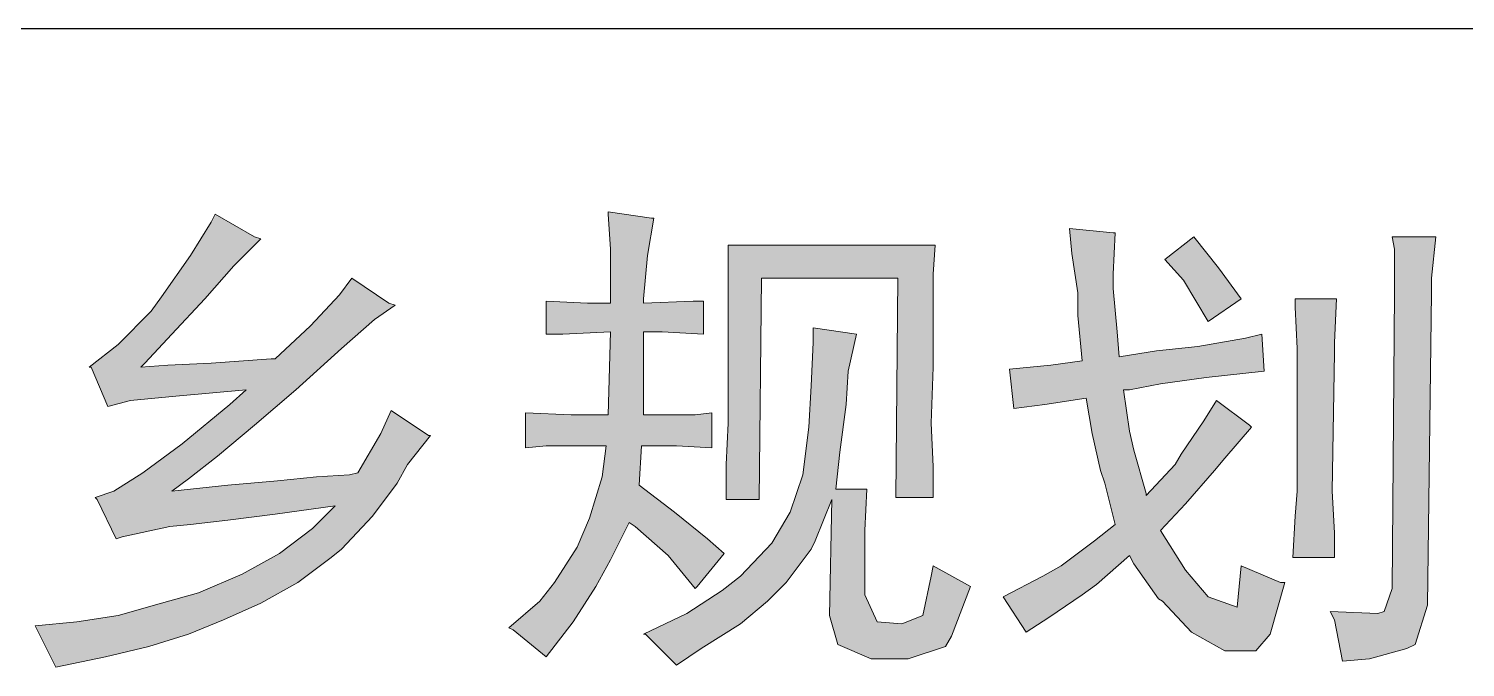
# Model space of a CAD drawing. Extents: x 36524853 to 36525459, y 2743936 to 2747542.
# Drawn here: x 36525156.44 to 36525161.73, y 2744716.42 to 2744718.77 of the extents above; entities that cross this region are included whole.
import ezdxf

# ---------------------------------------------------------------- set-up
doc = ezdxf.new("R2010")
doc.units = 0
doc.header["$LTSCALE"] = 1000
doc.header["$MEASUREMENT"] = 0
doc.layers.add('A0-13 图框-细线', color=7, linetype='Continuous')
doc.layers.add('A0-24 图框-填充', color=7, linetype='Continuous')

# ---------------------------------------------------------------- blocks, each defined once
blk = doc.blocks.new('LOGO资质4')
at = {"layer": 'A0-24 图框-填充'}
h = blk.add_hatch(color=256, dxfattribs=at)
h.dxf.hatch_style = 1
h.paths.add_polyline_path([(1678.1, 1704.4), (1702.5, 1725.7), (1717.8, 1736.4), (1713.2, 1737.9), (1685.8, 1756.2), (1676.6, 1744), (1655.3, 1721.1), (1629.4, 1696.7), (1626.3, 1696.7), (1582.1, 1693.7), (1550.1, 1692.2), (1530.3, 1690.6), (1533.3, 1693.7), (1553.1, 1715), (1577.5, 1740.9), (1598.9, 1765.3), (1618.7, 1785.2), (1614.1, 1786.7), (1585.1, 1803.5), (1582.1, 1797.4), (1566.8, 1773), (1545.5, 1742.5), (1537.9, 1731.8), (1513.5, 1707.4), (1492.1, 1690.6), (1493.7, 1690.6), (1505.9, 1661.7), (1522.6, 1666.2), (1556.2, 1669.3), (1608, 1673.9), (1595.8, 1663.2), (1560.7, 1634.2), (1531.8, 1612.9), (1510.4, 1599.2), (1496.7, 1594.6), (1498.2, 1593.1), (1512, 1564.1), (1516.5, 1565.6), (1551.6, 1573.2), (1566.8, 1574.8), (1594.3, 1577.8), (1629.4, 1582.4), (1673.6, 1588.5), (1656.8, 1571.7), (1632.4, 1553.4), (1605, 1538.2), (1572.9, 1524.4), (1545.5, 1516.8), (1513.5, 1507.7), (1483, 1503.1), (1452.5, 1500), (1454, 1497), (1467.7, 1469.6), (1504.3, 1477.2), (1536.3, 1484.8), (1565.3, 1493.9), (1591.2, 1504.6), (1618.7, 1516.8), (1646.1, 1532.1), (1670.5, 1550.4), (1678.1, 1556.5), (1701, 1580.9), (1719.3, 1605.2), (1726.9, 1619), (1743.7, 1640.3), (1742.2, 1640.3), (1714.7, 1658.6), (1707.1, 1641.8), (1690.3, 1612.9), (1684.2, 1611.3), (1659.8, 1609.8), (1630.9, 1606.8), (1594.3, 1603.7), (1553.1, 1599.2), (1565.3, 1608.3), (1586.7, 1625.1), (1614.1, 1647.9), (1644.6, 1673.9)])
h = blk.add_hatch(color=256, dxfattribs=at)
h.dxf.hatch_style = 1
h.paths.add_polyline_path([(1897.7, 1603.7), (1899.2, 1632.7), (1925.1, 1632.7), (1951.1, 1631.2), (1951.1, 1657.1), (1938.9, 1655.6), (1900.8, 1655.6), (1900.8, 1716.6), (1914.5, 1716.6), (1945, 1715), (1945, 1739.4), (1937.3, 1739.4), (1900.8, 1737.9), (1900.8, 1740.9), (1903.8, 1773), (1908.4, 1800.4), (1906.8, 1800.4), (1874.8, 1805), (1874.8, 1803.5), (1876.4, 1777.5), (1876.4, 1737.9), (1859.6, 1737.9), (1829.1, 1739.4), (1829.1, 1715), (1841.3, 1715), (1876.4, 1716.6), (1874.8, 1655.6), (1862.6, 1655.6), (1847.4, 1655.6), (1813.8, 1657.1), (1813.8, 1631.2), (1829.1, 1632.7), (1861.1, 1632.7), (1873.3, 1632.7), (1870.3, 1609.8), (1861.1, 1579.3), (1852, 1558), (1835.2, 1532.1), (1824.5, 1518.3), (1801.6, 1498.5), (1804.7, 1497), (1829.1, 1477.2), (1848.9, 1503.1), (1865.7, 1529), (1876.4, 1548.8), (1890.1, 1576.3), (1894.7, 1573.2), (1919, 1551.9), (1938.9, 1527.5), (1940.4, 1529), (1960.2, 1553.4), (1948, 1564.1), (1923.6, 1583.9)])
h = blk.add_hatch(color=256, dxfattribs=at)
h.dxf.hatch_style = 1
h.paths.add_polyline_path([(2141.7, 1529), (2114.2, 1544.3), (2112.7, 1536.6), (2106.6, 1507.7), (2091.3, 1501.6), (2073, 1503.1), (2063.9, 1522.9), (2063.9, 1562.6), (2063.9, 1570.2), (2065.4, 1600.7), (2042.5, 1600.7), (2045.6, 1628.1), (2050.2, 1663.2), (2051.7, 1687.6), (2057.8, 1715), (2025.8, 1719.6), (2025.8, 1708.9), (2024.3, 1676.9), (2022.7, 1646.4), (2018.2, 1611.3), (2009, 1583.9), (1995.3, 1561), (1972.4, 1536.6), (1958.7, 1526), (1932.8, 1509.2), (1901.8, 1494.4), (1925.1, 1471.1), (1943.4, 1483.3), (1972.4, 1501.6), (1992.2, 1518.3), (2006, 1532.1), (2024.3, 1556.5), (2027.3, 1562.6), (2039.5, 1593.1), (2038, 1507.7), (2044.1, 1486.3), (2068.5, 1475.7), (2095.9, 1475.7), (2123.4, 1484.8), (2127.9, 1492.4)])
h.paths.add_polyline_path([(2114.2, 1759.2), (2115.7, 1780.6), (1963.3, 1780.6), (1963.3, 1762.3), (1963.3, 1731.8), (1963.3, 1690.6), (1963.3, 1689.1), (1963.3, 1649.5), (1961.7, 1619), (1961.7, 1593.1), (1986.1, 1593.1), (1987.7, 1756.2), (2088.3, 1756.2), (2086.8, 1594.6), (2114.2, 1594.6), (2114.2, 1617.4), (2112.7, 1649.5), (2114.2, 1690.6), (2114.2, 1725.7)])
h.paths.add_polyline_path([(2358.2, 1687.6), (2356.6, 1715), (2344.4, 1712), (2309.4, 1705.9), (2278.9, 1702.8), (2251.4, 1698.3), (2249.9, 1716.6), (2246.9, 1748.6), (2246.9, 1759.2), (2248.4, 1789.7), (2246.9, 1789.7), (2214.8, 1792.8), (2216.4, 1774.5), (2220.9, 1745.5), (2220.9, 1728.7), (2224, 1695.2), (2201.1, 1692.2), (2170.6, 1689.1), (2173.7, 1660.1), (2196.5, 1663.2), (2227, 1667.8), (2231.6, 1641.8), (2237.7, 1614.4), (2240.8, 1605.2), (2248.4, 1574.8), (2233.1, 1562.6), (2208.7, 1544.3), (2195, 1536.6), (2166, 1521.4), (2182.8, 1495.5), (2199.6, 1506.1), (2224, 1522.9), (2234.7, 1530.5), (2259.1, 1551.9), (2262.1, 1545.8), (2280.4, 1519.9), (2283.4, 1518.3), (2304.8, 1495.5), (2329.2, 1481.7), (2352.1, 1481.7), (2362.7, 1493.9), (2373.4, 1532.1), (2370.4, 1532.1), (2341.4, 1544.3), (2338.3, 1513.8), (2317, 1521.4), (2300.2, 1541.2), (2281.9, 1570.2), (2300.2, 1590), (2321.6, 1614.4), (2329.2, 1623.5), (2349, 1646.4), (2347.5, 1647.9), (2323.1, 1666.2), (2313.9, 1651), (2297.2, 1626.6), (2292.6, 1619), (2271.3, 1596.1), (2271.3, 1597.6), (2262.1, 1629.6), (2259.1, 1643.4), (2254.5, 1673.9), (2259.1, 1673.9), (2281.9, 1678.4), (2315.5, 1683)])
h.paths.add_polyline_path([(2410, 1701.3), (2410, 1708.9), (2411.5, 1740.9), (2381, 1740.9), (2381, 1734.8), (2382.6, 1704.4), (2382.6, 1599.2), (2381, 1580.9), (2379.5, 1550.4), (2410, 1550.4), (2410, 1568.7), (2408.5, 1599.2)])
h.paths.add_polyline_path([(2324.6, 1763.8), (2306.3, 1786.7), (2285, 1769.9), (2298.7, 1754.7), (2317, 1724.2), (2341.4, 1740.9)], flags=17)
h.paths.add_polyline_path([(2481.7, 1756.2), (2484.7, 1786.7), (2452.7, 1786.7), (2454.2, 1777.5), (2454.2, 1745.5), (2452.7, 1527.5), (2446.6, 1510.7), (2442, 1509.2), (2406.9, 1510.7), (2410, 1504.6), (2416.1, 1474.1), (2435.9, 1475.7), (2463.4, 1483.3), (2469.5, 1486.3), (2478.6, 1515.3), (2481.7, 1745.5)])
at = {"layer": 'A0-13 图框-细线'}
blk.add_line((7000, 1940), (0, 1940), dxfattribs=at)
at = {"layer": 'A0-13 图框-细线', "lineweight": 0}
for p, q in [((1585.1, 1803.5), (1582.1, 1797.4)), ((1614.1, 1786.7), (1585.1, 1803.5)), ((1874.8, 1805), (1874.8, 1803.5)), ((1906.8, 1800.4), (1874.8, 1805)), ((1874.8, 1803.5), (1876.4, 1777.5)), ((1903.8, 1773), (1908.4, 1800.4)), ((1908.4, 1800.4), (1906.8, 1800.4)), ((1582.1, 1797.4), (1566.8, 1773)), ((2214.8, 1792.8), (2216.4, 1774.5)), ((2246.9, 1789.7), (2214.8, 1792.8)), ((2246.9, 1759.2), (2248.4, 1789.7)), ((2248.4, 1789.7), (2246.9, 1789.7)), ((1598.9, 1765.3), (1618.7, 1785.2)), ((1618.7, 1785.2), (1614.1, 1786.7)), ((2115.7, 1780.6), (1963.3, 1780.6)), ((1963.3, 1780.6), (1963.3, 1762.3)), ((2114.2, 1759.2), (2115.7, 1780.6)), ((2306.3, 1786.7), (2285, 1769.9)), ((2324.6, 1763.8), (2306.3, 1786.7)), ((2484.7, 1786.7), (2452.7, 1786.7)), ((2452.7, 1786.7), (2454.2, 1777.5)), ((2481.7, 1756.2), (2484.7, 1786.7)), ((1566.8, 1773), (1545.5, 1742.5)), ((1876.4, 1777.5), (1876.4, 1737.9)), ((1900.8, 1740.9), (1903.8, 1773)), ((2216.4, 1774.5), (2220.9, 1745.5)), ((2285, 1769.9), (2298.7, 1754.7)), ((2454.2, 1777.5), (2454.2, 1745.5)), ((1577.5, 1740.9), (1598.9, 1765.3)), ((1963.3, 1762.3), (1963.3, 1731.8)), ((2114.2, 1725.7), (2114.2, 1759.2)), ((2246.9, 1748.6), (2246.9, 1759.2)), ((2341.4, 1740.9), (2324.6, 1763.8)), ((1685.8, 1756.2), (1676.6, 1744)), ((1713.2, 1737.9), (1685.8, 1756.2)), ((1986.1, 1593.1), (1987.7, 1756.2)), ((1987.7, 1756.2), (2088.3, 1756.2)), ((2088.3, 1756.2), (2086.8, 1594.6)), ((2249.9, 1716.6), (2246.9, 1748.6)), ((2298.7, 1754.7), (2317, 1724.2)), ((2481.7, 1745.5), (2481.7, 1756.2)), ((1545.5, 1742.5), (1537.9, 1731.8)), ((1553.1, 1715), (1577.5, 1740.9)), ((1676.6, 1744), (1655.3, 1721.1)), ((1717.8, 1736.4), (1713.2, 1737.9)), ((1829.1, 1739.4), (1829.1, 1715)), ((1859.6, 1737.9), (1829.1, 1739.4)), ((1876.4, 1737.9), (1859.6, 1737.9)), ((1900.8, 1737.9), (1900.8, 1740.9)), ((1937.3, 1739.4), (1900.8, 1737.9)), ((1945, 1739.4), (1937.3, 1739.4)), ((1945, 1715), (1945, 1739.4)), ((2220.9, 1745.5), (2220.9, 1728.7)), ((2317, 1724.2), (2341.4, 1740.9)), ((2411.5, 1740.9), (2381, 1740.9)), ((2381, 1740.9), (2381, 1734.8)), ((2410, 1708.9), (2411.5, 1740.9)), ((2454.2, 1745.5), (2452.7, 1527.5)), ((2478.6, 1515.3), (2481.7, 1745.5)), ((1537.9, 1731.8), (1513.5, 1707.4)), ((1702.5, 1725.7), (1717.8, 1736.4)), ((1963.3, 1731.8), (1963.3, 1690.6)), ((2220.9, 1728.7), (2224, 1695.2)), ((2381, 1734.8), (2382.6, 1704.4)), ((1655.3, 1721.1), (1629.4, 1696.7)), ((1678.1, 1704.4), (1702.5, 1725.7)), ((1841.3, 1715), (1876.4, 1716.6)), ((1876.4, 1716.6), (1874.8, 1655.6)), ((1900.8, 1716.6), (1914.5, 1716.6)), ((1900.8, 1655.6), (1900.8, 1716.6)), ((1914.5, 1716.6), (1945, 1715)), ((2025.8, 1719.6), (2025.8, 1708.9)), ((2057.8, 1715), (2025.8, 1719.6)), ((2114.2, 1690.6), (2114.2, 1725.7)), ((2251.4, 1698.3), (2249.9, 1716.6)), ((1513.5, 1707.4), (1492.1, 1690.6)), ((1533.3, 1693.7), (1553.1, 1715)), ((1829.1, 1715), (1841.3, 1715)), ((2025.8, 1708.9), (2024.3, 1676.9)), ((2051.7, 1687.6), (2057.8, 1715)), ((2309.4, 1705.9), (2278.9, 1702.8)), ((2344.4, 1712), (2309.4, 1705.9)), ((2356.6, 1715), (2344.4, 1712)), ((2358.2, 1687.6), (2356.6, 1715)), ((2410, 1701.3), (2410, 1708.9)), ((1626.3, 1696.7), (1582.1, 1693.7)), ((1629.4, 1696.7), (1626.3, 1696.7)), ((1644.6, 1673.9), (1678.1, 1704.4)), ((2224, 1695.2), (2201.1, 1692.2)), ((2278.9, 1702.8), (2251.4, 1698.3)), ((2382.6, 1704.4), (2382.6, 1599.2)), ((2408.5, 1599.2), (2410, 1701.3)), ((1492.1, 1690.6), (1493.7, 1690.6)), ((1493.7, 1690.6), (1505.9, 1661.7)), ((1530.3, 1690.6), (1533.3, 1693.7)), ((1550.1, 1692.2), (1530.3, 1690.6)), ((1582.1, 1693.7), (1550.1, 1692.2)), ((1963.3, 1690.6), (1963.3, 1689.1)), ((1963.3, 1689.1), (1963.3, 1649.5)), ((2050.2, 1663.2), (2051.7, 1687.6)), ((2112.7, 1649.5), (2114.2, 1690.6)), ((2201.1, 1692.2), (2170.6, 1689.1)), ((2170.6, 1689.1), (2173.7, 1660.1)), ((2315.5, 1683), (2358.2, 1687.6)), ((1556.2, 1669.3), (1608, 1673.9)), ((1608, 1673.9), (1595.8, 1663.2)), ((1614.1, 1647.9), (1644.6, 1673.9)), ((2024.3, 1676.9), (2022.7, 1646.4)), ((2254.5, 1673.9), (2259.1, 1673.9)), ((2259.1, 1643.4), (2254.5, 1673.9)), ((2259.1, 1673.9), (2281.9, 1678.4)), ((2281.9, 1678.4), (2315.5, 1683)), ((1505.9, 1661.7), (1522.6, 1666.2)), ((1522.6, 1666.2), (1556.2, 1669.3)), ((1595.8, 1663.2), (1560.7, 1634.2)), ((2045.6, 1628.1), (2050.2, 1663.2)), ((2173.7, 1660.1), (2196.5, 1663.2)), ((2196.5, 1663.2), (2227, 1667.8)), ((2227, 1667.8), (2231.6, 1641.8)), ((2323.1, 1666.2), (2313.9, 1651)), ((2347.5, 1647.9), (2323.1, 1666.2)), ((1505.9, 1661.7), (1505.9, 1661.7)), ((1714.7, 1658.6), (1707.1, 1641.8)), ((1742.2, 1640.3), (1714.7, 1658.6)), ((1813.8, 1657.1), (1813.8, 1631.2)), ((1847.4, 1655.6), (1813.8, 1657.1)), ((1862.6, 1655.6), (1847.4, 1655.6)), ((1874.8, 1655.6), (1862.6, 1655.6)), ((1938.9, 1655.6), (1900.8, 1655.6)), ((1951.1, 1657.1), (1938.9, 1655.6)), ((1951.1, 1631.2), (1951.1, 1657.1)), ((1586.7, 1625.1), (1614.1, 1647.9)), ((1707.1, 1641.8), (1690.3, 1612.9)), ((1963.3, 1649.5), (1961.7, 1619)), ((2022.7, 1646.4), (2018.2, 1611.3)), ((2114.2, 1617.4), (2112.7, 1649.5)), ((2231.6, 1641.8), (2237.7, 1614.4)), ((2262.1, 1629.6), (2259.1, 1643.4)), ((2313.9, 1651), (2297.2, 1626.6)), ((2329.2, 1623.5), (2349, 1646.4)), ((2349, 1646.4), (2347.5, 1647.9)), ((1560.7, 1634.2), (1531.8, 1612.9)), ((1726.9, 1619), (1743.7, 1640.3)), ((1743.7, 1640.3), (1742.2, 1640.3)), ((1813.8, 1631.2), (1829.1, 1632.7)), ((1829.1, 1632.7), (1861.1, 1632.7)), ((1861.1, 1632.7), (1873.3, 1632.7)), ((1873.3, 1632.7), (1870.3, 1609.8)), ((1897.7, 1603.7), (1899.2, 1632.7)), ((1899.2, 1632.7), (1925.1, 1632.7)), ((1925.1, 1632.7), (1951.1, 1631.2)), ((1565.3, 1608.3), (1586.7, 1625.1)), ((2042.5, 1600.7), (2045.6, 1628.1)), ((2271.3, 1597.6), (2262.1, 1629.6)), ((2297.2, 1626.6), (2292.6, 1619)), ((2321.6, 1614.4), (2329.2, 1623.5)), ((1531.8, 1612.9), (1510.4, 1599.2)), ((1659.8, 1609.8), (1630.9, 1606.8)), ((1684.2, 1611.3), (1659.8, 1609.8)), ((1690.3, 1612.9), (1684.2, 1611.3)), ((1719.3, 1605.2), (1726.9, 1619)), ((1870.3, 1609.8), (1861.1, 1579.3)), ((1961.7, 1619), (1961.7, 1593.1)), ((2018.2, 1611.3), (2009, 1583.9)), ((2114.2, 1594.6), (2114.2, 1617.4)), ((2237.7, 1614.4), (2240.8, 1605.2)), ((2292.6, 1619), (2271.3, 1596.1)), ((2300.2, 1590), (2321.6, 1614.4)), ((1510.4, 1599.2), (1496.7, 1594.6)), ((1553.1, 1599.2), (1565.3, 1608.3)), ((1594.3, 1603.7), (1553.1, 1599.2)), ((1630.9, 1606.8), (1594.3, 1603.7)), ((1701, 1580.9), (1719.3, 1605.2)), ((1923.6, 1583.9), (1897.7, 1603.7)), ((2065.4, 1600.7), (2042.5, 1600.7)), ((2063.9, 1570.2), (2065.4, 1600.7)), ((2240.8, 1605.2), (2248.4, 1574.8)), ((2382.6, 1599.2), (2381, 1580.9)), ((2410, 1568.7), (2408.5, 1599.2)), ((1496.7, 1594.6), (1498.2, 1593.1)), ((1498.2, 1593.1), (1512, 1564.1)), ((1629.4, 1582.4), (1673.6, 1588.5)), ((1673.6, 1588.5), (1656.8, 1571.7)), ((1961.7, 1593.1), (1986.1, 1593.1)), ((2027.3, 1562.6), (2039.5, 1593.1)), ((2039.5, 1593.1), (2038, 1507.7)), ((2086.8, 1594.6), (2114.2, 1594.6)), ((2114.2, 1594.6), (2114.2, 1594.6)), ((2271.3, 1596.1), (2271.3, 1597.6)), ((2281.9, 1570.2), (2300.2, 1590)), ((1566.8, 1574.8), (1594.3, 1577.8)), ((1594.3, 1577.8), (1629.4, 1582.4)), ((1678.1, 1556.5), (1701, 1580.9)), ((1861.1, 1579.3), (1852, 1558)), ((1948, 1564.1), (1923.6, 1583.9)), ((2009, 1583.9), (1995.3, 1561)), ((2381, 1580.9), (2379.5, 1550.4)), ((1516.5, 1565.6), (1551.6, 1573.2)), ((1551.6, 1573.2), (1566.8, 1574.8)), ((1656.8, 1571.7), (1632.4, 1553.4)), ((1876.4, 1548.8), (1890.1, 1576.3)), ((1890.1, 1576.3), (1894.7, 1573.2)), ((1894.7, 1573.2), (1919, 1551.9)), ((2063.9, 1562.6), (2063.9, 1570.2)), ((2248.4, 1574.8), (2233.1, 1562.6)), ((2300.2, 1541.2), (2281.9, 1570.2)), ((2410, 1550.4), (2410, 1568.7)), ((1512, 1564.1), (1516.5, 1565.6)), ((1852, 1558), (1835.2, 1532.1)), ((1960.2, 1553.4), (1948, 1564.1)), ((1995.3, 1561), (1972.4, 1536.6)), ((2024.3, 1556.5), (2027.3, 1562.6)), ((2063.9, 1522.9), (2063.9, 1562.6)), ((2233.1, 1562.6), (2208.7, 1544.3)), ((1632.4, 1553.4), (1605, 1538.2)), ((1646.1, 1532.1), (1670.5, 1550.4)), ((1670.5, 1550.4), (1678.1, 1556.5)), ((1865.7, 1529), (1876.4, 1548.8)), ((1919, 1551.9), (1938.9, 1527.5)), ((1940.4, 1529), (1960.2, 1553.4)), ((2006, 1532.1), (2024.3, 1556.5)), ((2234.7, 1530.5), (2259.1, 1551.9)), ((2259.1, 1551.9), (2262.1, 1545.8)), ((2379.5, 1550.4), (2410, 1550.4)), ((1605, 1538.2), (1572.9, 1524.4)), ((1972.4, 1536.6), (1958.7, 1526)), ((2112.7, 1536.6), (2106.6, 1507.7)), ((2114.2, 1544.3), (2112.7, 1536.6)), ((2141.7, 1529), (2114.2, 1544.3)), ((2195, 1536.6), (2166, 1521.4)), ((2208.7, 1544.3), (2195, 1536.6)), ((2262.1, 1545.8), (2280.4, 1519.9)), ((2317, 1521.4), (2300.2, 1541.2)), ((2341.4, 1544.3), (2338.3, 1513.8)), ((2370.4, 1532.1), (2341.4, 1544.3)), ((1618.7, 1516.8), (1646.1, 1532.1)), ((1835.2, 1532.1), (1824.5, 1518.3)), ((1848.9, 1503.1), (1865.7, 1529)), ((1958.7, 1526), (1932.8, 1509.2)), ((1938.9, 1527.5), (1940.4, 1529)), ((1992.2, 1518.3), (2006, 1532.1)), ((2127.9, 1492.4), (2141.7, 1529)), ((2141.7, 1529), (2141.7, 1529)), ((2224, 1522.9), (2234.7, 1530.5)), ((2362.7, 1493.9), (2373.4, 1532.1)), ((2373.4, 1532.1), (2370.4, 1532.1)), ((2452.7, 1527.5), (2446.6, 1510.7)), ((1545.5, 1516.8), (1513.5, 1507.7)), ((1572.9, 1524.4), (1545.5, 1516.8)), ((1591.2, 1504.6), (1618.7, 1516.8)), ((1824.5, 1518.3), (1801.6, 1498.5)), ((1972.4, 1501.6), (1992.2, 1518.3)), ((2073, 1503.1), (2063.9, 1522.9)), ((2166, 1521.4), (2182.8, 1495.5)), ((2199.6, 1506.1), (2224, 1522.9)), ((2280.4, 1519.9), (2283.4, 1518.3)), ((2283.4, 1518.3), (2304.8, 1495.5)), ((2338.3, 1513.8), (2317, 1521.4)), ((2469.5, 1486.3), (2478.6, 1515.3)), ((1513.5, 1507.7), (1483, 1503.1)), ((1565.3, 1493.9), (1591.2, 1504.6)), ((1932.8, 1509.2), (1900.8, 1493.9)), ((2038, 1507.7), (2044.1, 1486.3)), ((2106.6, 1507.7), (2091.3, 1501.6)), ((2182.8, 1495.5), (2199.6, 1506.1)), ((2406.9, 1510.7), (2410, 1504.6)), ((2442, 1509.2), (2406.9, 1510.7)), ((2410, 1504.6), (2416.1, 1474.1)), ((2446.6, 1510.7), (2442, 1509.2)), ((1483, 1503.1), (1452.5, 1500)), ((1452.5, 1500), (1454, 1497)), ((1454, 1497), (1467.7, 1469.6)), ((1536.3, 1484.8), (1565.3, 1493.9)), ((1801.6, 1498.5), (1804.7, 1497)), ((1804.7, 1497), (1829.1, 1477.2)), ((1829.1, 1477.2), (1848.9, 1503.1)), ((1900.8, 1493.9), (1902.3, 1493.9)), ((1902.3, 1493.9), (1925.1, 1471.1)), ((1943.4, 1483.3), (1972.4, 1501.6)), ((2091.3, 1501.6), (2073, 1503.1)), ((2304.8, 1495.5), (2329.2, 1481.7)), ((2352.1, 1481.7), (2362.7, 1493.9)), ((1504.3, 1477.2), (1536.3, 1484.8)), ((1925.1, 1471.1), (1943.4, 1483.3)), ((2044.1, 1486.3), (2068.5, 1475.7)), ((2095.9, 1475.7), (2123.4, 1484.8)), ((2123.4, 1484.8), (2127.9, 1492.4)), ((2435.9, 1475.7), (2463.4, 1483.3)), ((2463.4, 1483.3), (2469.5, 1486.3)), ((1467.7, 1469.6), (1504.3, 1477.2)), ((2068.5, 1475.7), (2095.9, 1475.7)), ((2329.2, 1481.7), (2352.1, 1481.7)), ((2416.1, 1474.1), (2435.9, 1475.7)), ((1467.7, 1469.6), (1467.7, 1469.6))]:
    blk.add_line(p, q, dxfattribs=at)
blk = doc.blocks.new('A$C6202001D')
blk.add_blockref('LOGO资质4', (51200, 1200))

msp = doc.modelspace()

# ---------------------------------------------------------------- block references
at = {"xscale": 0.005, "yscale": 0.005, "zscale": 0.005}
msp.add_blockref('A$C6202001D', (36524893.1983, 2744703.0694), dxfattribs=at)

doc.saveas('drawing.dxf')
